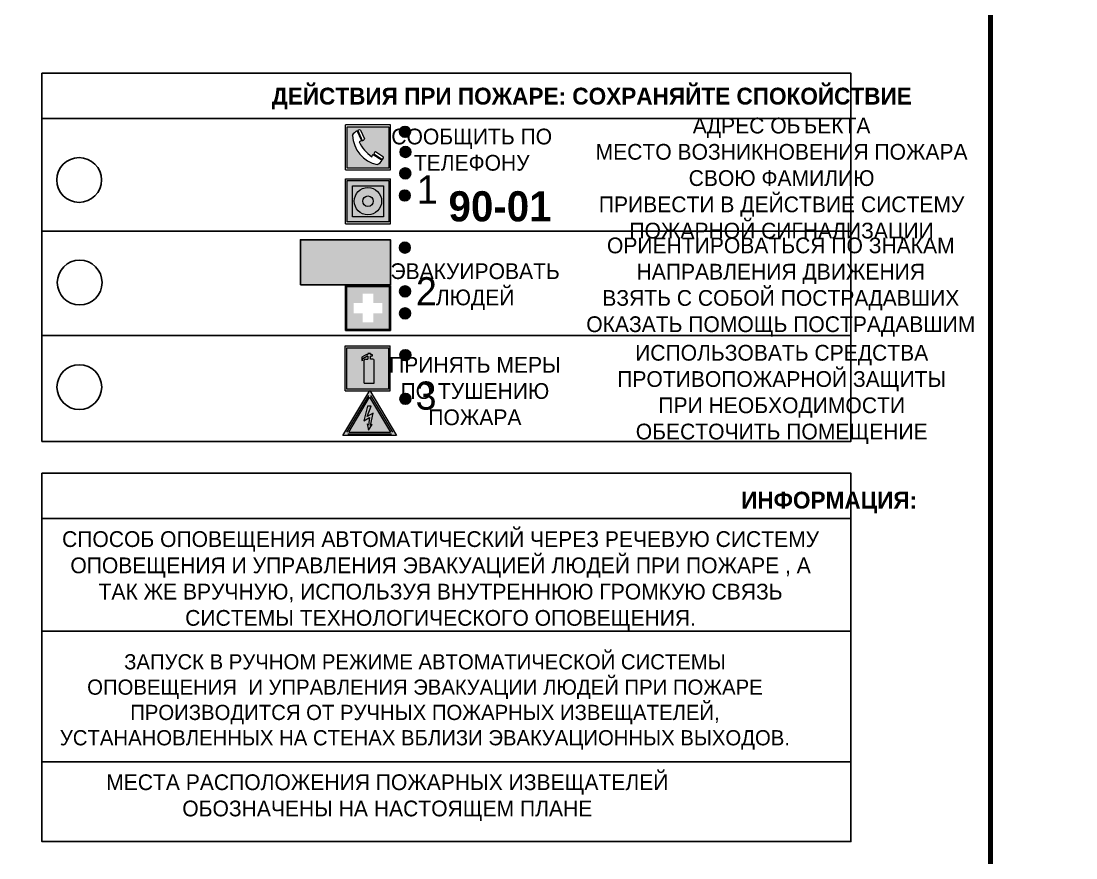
# Model space of a CAD drawing. Header units: millimetres. Extents: x 13114 to 67229, y 22859 to 38520.
# Drawn here: x 27127.9 to 27315.4, y 31068 to 31216.7 of the extents above; entities that cross this region are included whole.
import ezdxf

# ---------------------------------------------------------------- set-up
doc = ezdxf.new("R2010")
doc.units = ezdxf.units.MM
doc.styles.add('обычный', font='arial.ttf')

# ---------------------------------------------------------------- blocks, each defined once
blk = doc.blocks.new('A$C3E6D3DDE')
at = {"lineweight": 5}
h = blk.add_hatch(color=40, dxfattribs=at)
h.paths.add_polyline_path([(24.1, 1.45), (16.46, -11.35), (31.74, -11.35)])
h.paths.add_polyline_path([(24.09, -0.46), (30.03, -10.41), (18.14, -10.41)], flags=16)
h.paths.add_polyline_path([(24.54, -3.08), (23.41, -6.02), (25.13, -5.01), (24.33, -8.5), (24.82, -8.27), (23.79, -9.86), (23.4, -8.04), (23.8, -8.43), (24.04, -6.29), (22.39, -7.25), (23.44, -3.08)], flags=0)
h = blk.add_hatch(color=256, dxfattribs=at)
h.paths.add_polyline_path([(24.37, 0.03, 0.567511), (23.82, 0.03), (17.59, -10.4, 0.582454), (17.86, -10.88), (30.32, -10.88, 0.582149), (30.6, -10.4)])
h.paths.add_polyline_path([(24.09, -0.46), (18.14, -10.41), (30.03, -10.41)], flags=16)
h.paths.add_polyline_path([(24.54, -3.08), (23.41, -6.02), (25.13, -5.01), (24.33, -8.5), (24.82, -8.27), (23.79, -9.86), (23.4, -8.04), (23.8, -8.43), (24.04, -6.29), (22.39, -7.25), (23.44, -3.08)], flags=0)
h = blk.add_hatch(color=40, dxfattribs=at)
h.paths.add_polyline_path([(24.09, -0.46), (18.14, -10.41), (30.03, -10.41)])
h.paths.add_polyline_path([(24.82, -8.27), (23.79, -9.86), (23.4, -8.04), (23.8, -8.43), (24.04, -6.29), (22.39, -7.25), (23.44, -3.08), (24.54, -3.08), (23.41, -6.02), (25.13, -5.01), (24.33, -8.5)], flags=16)
at = {"color": 40, "lineweight": 5}
for p, q in [((16.46, -11.35), (24.1, 1.45)), ((24.1, 1.45), (31.74, -11.35))]:
    blk.add_line(p, q, dxfattribs=at)
at = {"lineweight": 5}
for p, q in [((17.59, -10.4), (23.82, 0.03)), ((24.37, 0.03), (30.6, -10.4)), ((18.14, -10.41), (24.09, -0.46)), ((24.09, -0.46), (30.03, -10.41)), ((23.44, -3.08), (22.39, -7.25)), ((23.41, -6.02), (24.54, -3.08)), ((25.13, -5.01), (23.41, -6.02)), ((24.54, -3.08), (23.44, -3.08)), ((24.33, -8.5), (25.13, -5.01)), ((22.39, -7.25), (24.04, -6.29)), ((23.8, -8.43), (23.4, -8.04)), ((23.4, -8.04), (23.79, -9.86)), ((23.79, -9.86), (24.82, -8.27)), ((24.04, -6.29), (23.8, -8.43)), ((24.82, -8.27), (24.33, -8.5)), ((17.86, -10.88), (30.32, -10.88)), ((18.14, -10.41), (30.03, -10.41))]:
    blk.add_line(p, q, dxfattribs=at)
at = {"color": 50, "lineweight": 5}
blk.add_line((31.74, -11.35), (16.46, -11.35), dxfattribs=at)
blk = doc.blocks.new('A$C456E1F9C')
at = {"lineweight": 5}
h = blk.add_hatch(color=242, dxfattribs=at)
h.paths.add_polyline_path([(0.51, -1.47), (0.51, -13.26), (12.29, -13.26), (12.29, -1.47)])
h.paths.add_polyline_path([(5.42, -4.95, -0.254479), (4.78, -5.4), (3.52, -2.53, -0.209735), (4.23, -2.4)], flags=16)
h.paths.add_polyline_path([(8.53, -8.6), (10.87, -10.17), (10.54, -10.76), (8.03, -9.13, -0.192251)], flags=16)
h.paths.add_polyline_path([(4.61, -5.49, 0.005518), (3.87, -5.72, 0.128647), (7.49, -10.01, 0.00809), (7.83, -9.33), (10.47, -10.97, -0.16736), (8.99, -12.25, -0.327862), (1.95, -3.95, -0.166952), (3.36, -2.62)], flags=16)
at = {"color": 242, "lineweight": 5}
for p, q in [((0, -13.77), (0, -0.97)), ((12.8, -0.97), (0, -0.97)), ((4.61, -5.49), (3.36, -2.62)), ((3.52, -2.53), (4.78, -5.4)), ((4.23, -2.4), (5.42, -4.95)), ((12.8, -13.77), (12.8, -0.97)), ((10.81, -10.12), (8.53, -8.6)), ((7.83, -9.33), (10.47, -10.97)), ((8.03, -9.13), (10.54, -10.76)), ((10.54, -10.76), (10.8, -10.3)), ((10.8, -10.3), (10.81, -10.12)), ((0, -13.77), (12.8, -13.77))]:
    blk.add_line(p, q, dxfattribs=at)
blk.add_lwpolyline([(0.51, -1.47), (12.29, -1.47), (12.29, -13.26), (0.51, -13.26)], close=True, dxfattribs=at)
for centre, radius, start, end in [((4.59, -5.34), 2.99, 114.2845, 152.1974), ((4.02, -3.27), 0.891, 76.3284, 123.7092), ((11.12, -3.31), 9.19, 183.9915, 256.6009), ((14.98, -39.1), 35.17, 107.1487, 108.4135), ((13.86, -0.94), 11.08, 205.5536, 234.8762), ((4.68, -4.59), 0.824, 276.9621, 334.0723), ((8.94, -9.5), 0.989, 114.4092, 157.9388), ((-13.31, 0.8), 23.44, 332.5487, 334.4027), ((7.87, -9.46), 3, 291.9291, 329.9329)]:
    blk.add_arc(centre, radius, start, end, dxfattribs=at)
blk = doc.blocks.new('A$C54414219')
at = {"true_color": 0xffffff}
h = blk.add_hatch(color=7, dxfattribs=at)
h.paths.add_polyline_path([(2.39, -9.45), (2.39, -18.3), (11.23, -18.3), (11.23, -9.45)], flags=0)
h.paths.add_polyline_path([(10.71, -13.87, -1), (2.92, -13.87, -1)], flags=0)
h.paths.add_polyline_path([(8.3, -13.87, -1), (5.33, -13.87, -1)], flags=0)
h.paths.add_polyline_path([(0.41, -7.47), (0.41, -20.27), (13.21, -20.27), (13.21, -7.47)])
h.paths.add_polyline_path([(0.92, -19.77), (12.71, -19.77), (12.71, -7.98), (0.92, -7.98)], flags=16)
h.paths.add_polyline_path([(11.23, -9.45), (11.23, -18.3), (2.39, -18.3), (2.39, -9.45)], flags=0)
at = {"lineweight": 5}
h = blk.add_hatch(color=242, dxfattribs=at)
h.paths.add_polyline_path([(12.71, -7.98), (0.92, -7.98), (0.92, -19.77), (12.71, -19.77)])
h.paths.add_polyline_path([(11.23, -18.3), (2.39, -18.3), (2.39, -9.45), (11.23, -9.45)], flags=16)
h.paths.add_polyline_path([(10.71, -13.87, -1), (2.92, -13.87, -1)], flags=0)
h.paths.add_polyline_path([(8.3, -13.87, -1), (5.33, -13.87, -1)], flags=0)
at = {"true_color": 0xffffff}
h = blk.add_hatch(color=7, dxfattribs=at)
h.paths.add_polyline_path([(2.39, -9.45), (2.39, -18.3), (11.23, -18.3), (11.23, -9.45)])
h.paths.add_polyline_path([(10.71, -13.87, -1), (2.92, -13.87, -1)], flags=16)
h.paths.add_polyline_path([(8.3, -13.87, -1), (5.33, -13.87, -1)], flags=0)
at = {"lineweight": 5}
h = blk.add_hatch(color=242, dxfattribs=at)
h.paths.add_polyline_path([(2.92, -13.87, 1), (10.71, -13.87, 1)])
h.paths.add_polyline_path([(8.3, -13.87, -1), (5.33, -13.87, -1)], flags=16)
at = {"color": 242, "lineweight": 5}
for p, q in [((0.41, -20.27), (0.41, -7.47)), ((0.41, -7.47), (13.21, -7.47)), ((0.41, -7.47), (13.21, -7.47)), ((13.21, -20.27), (13.21, -7.47)), ((0.41, -20.27), (13.21, -20.27))]:
    blk.add_line(p, q, dxfattribs=at)
for points in [[(0.92, -7.98), (12.71, -7.98), (12.71, -19.77), (0.92, -19.77)], [(2.39, -9.45), (11.23, -9.45), (11.23, -18.3), (2.39, -18.3)]]:
    blk.add_lwpolyline(points, close=True, dxfattribs=at)
for radius in [3.89, 1.49]:
    blk.add_circle((6.81, -13.87), radius, dxfattribs=at)
blk = doc.blocks.new('A$C32E8229D')
at = {"true_color": 0xffffff}
blk.add_hatch(color=7, dxfattribs=at).paths.add_polyline_path([(0, 0), (0, -8), (16, -8), (16, 0)])
h = blk.add_hatch(color=126)
h.paths.add_polyline_path([(0.2, -0.2), (15.8, -0.2), (15.8, -7.8), (0.2, -7.8)])
h.paths.add_polyline_path([(13.49, -2.05), (12.08, -2.05), (11.37, -2.63, 0.162397), (11.29, -2.84), (11.29, -3.63), (10.35, -3.63), (10.35, -4.05), (11.68, -4.05), (11.68, -3.48), (12.26, -4.28), (11.29, -5.1), (11.29, -6.78), (11.85, -6.78), (11.85, -5.44), (12.8, -4.64), (12.8, -5.94), (14.46, -5.94), (14.46, -5.39), (13.45, -5.39), (13.45, -3.97), (12.46, -2.59), (13.15, -2.59), (13.69, -3.34), (14.18, -3)], flags=16)
h.paths.add_polyline_path([(10.74, -1.82, 1), (11.8, -1.82, 1)], flags=16)
h.paths.add_polyline_path([(9.39, -3.59), (5.99, -3.59), (6.56, -3.03), (5.91, -3.03), (5.1, -3.83), (5.91, -4.64), (6.56, -4.64), (5.99, -4.09), (9.39, -4.09)], flags=16)
h.paths.add_polyline_path([(4.29, -1.08), (1.72, -1.08), (1.72, -6.6), (4.29, -6.6)], flags=16)
at = {"color": 126}
blk.add_lwpolyline([(16, -8), (0, -8), (0, 0), (16, 0)], close=True, dxfattribs=at)
blk = doc.blocks.new('A$C18900ED3')
h = blk.add_hatch(color=126)
h.paths.add_polyline_path([(-0.18, -0.18), (-7.02, -0.18), (-7.02, -7.02), (-0.18, -7.02)])
h.paths.add_polyline_path([(-5.89, -4.46), (-5.89, -2.77), (-4.46, -2.77), (-4.46, -1.31), (-2.77, -1.31), (-2.77, -2.77), (-1.33, -2.77), (-1.33, -4.46), (-2.77, -4.46), (-2.77, -5.89), (-4.46, -5.89), (-4.46, -4.46)], flags=16)
at = {"color": 126}
for p, q in [((-7.2, 0), (-7.2, -7.2)), ((0, 0), (-7.2, 0)), ((0, -7.2), (0, 0)), ((-7.02, -7.02), (-7.02, -0.18)), ((-7.02, -0.18), (-0.18, -0.18)), ((-0.18, -0.18), (-0.18, -7.02)), ((-7.2, -7.2), (0, -7.2)), ((-0.18, -7.02), (-7.02, -7.02))]:
    blk.add_line(p, q, dxfattribs=at)
blk = doc.blocks.new('A$C3AD82952')
at = {"true_color": 0xf5f5ff}
h = blk.add_hatch(color=7, dxfattribs=at)
h.dxf.hatch_style = 1
h.paths.add_polyline_path([(8.21, 8.73, 0.414214), (7.89, 9.05), (7.22, 9.05), (7.22, 9.92), (7.59, 9.92, 1), (7.57, 10.36), (7.22, 10.36), (7.22, 10.6), (6.43, 10.6), (6.43, 10.36), (6.01, 10.36), (4.74, 9.59), (4.74, 8.69), (4.98, 8.73), (4.98, 9.26), (6.12, 9.91), (6.43, 9.91), (6.43, 9.05), (5.76, 9.05, 0.414214), (5.44, 8.73), (5.44, 2.2), (8.21, 2.2)], flags=0)
h.paths.add_polyline_path([(12.8, 12.8), (0, 12.8), (0, 0), (12.8, 0)])
h.paths.add_polyline_path([(0.51, 12.29), (12.29, 12.29), (12.29, 0.51), (0.51, 0.51)], flags=16)
h.paths.add_polyline_path([(4.74, 9.59), (6.01, 10.36), (6.43, 10.36), (6.43, 10.6), (7.22, 10.6), (7.22, 10.36), (7.59, 10.36, -0.94586), (7.59, 9.92), (7.22, 9.92), (7.22, 9.05), (7.89, 9.05, -0.414214), (8.21, 8.73), (8.21, 2.2), (5.44, 2.2), (5.44, 8.73, -0.414214), (5.76, 9.05), (6.43, 9.05), (6.43, 9.91), (6.12, 9.91), (4.98, 9.26), (4.98, 8.73), (4.74, 8.69)], flags=0)
h = blk.add_hatch(color=242)
h.dxf.hatch_style = 1
h.paths.add_polyline_path([(12.29, 12.29), (0.51, 12.29), (0.51, 0.51), (12.29, 0.51)])
h.paths.add_polyline_path([(4.74, 8.69), (4.74, 9.59), (6.01, 10.36), (6.43, 10.36), (6.43, 10.6), (7.22, 10.6), (7.22, 10.36), (7.59, 10.36, -0.94586), (7.59, 9.92), (7.22, 9.92), (7.22, 9.05), (7.89, 9.05, -0.414214), (8.21, 8.73), (8.21, 2.2), (5.44, 2.2), (5.44, 8.73, -0.414214), (5.76, 9.05), (6.43, 9.05), (6.43, 9.91), (6.12, 9.91), (4.98, 9.26), (4.98, 8.73)], flags=16)
h = blk.add_hatch(color=7, dxfattribs=at)
h.dxf.hatch_style = 1
h.paths.add_polyline_path([(8.21, 8.73, 0.414214), (7.89, 9.05), (7.22, 9.05), (7.22, 9.92), (7.59, 9.92, 1), (7.57, 10.36), (7.22, 10.36), (7.22, 10.6), (6.43, 10.6), (6.43, 10.36), (6.01, 10.36), (4.74, 9.59), (4.74, 8.69), (4.98, 8.73), (4.98, 9.26), (6.12, 9.91), (6.43, 9.91), (6.43, 9.05), (5.76, 9.05, 0.414214), (5.44, 8.73), (5.44, 2.2), (8.21, 2.2)])
at = {"color": 242, "lineweight": 5}
for p, q in [((0, 0), (0, 12.8)), ((0, 12.8), (12.8, 12.8)), ((12.8, 0), (12.8, 12.8)), ((6.01, 10.36), (4.74, 9.59)), ((4.74, 9.59), (4.74, 8.69)), ((4.98, 9.26), (6.12, 9.91)), ((4.98, 8.73), (4.98, 9.26)), ((5.76, 9.05), (6.43, 9.05)), ((6.01, 10.36), (6.43, 10.36)), ((6.12, 9.91), (6.43, 9.91)), ((7.22, 10.6), (6.43, 10.6)), ((6.43, 10.6), (6.43, 10.36)), ((6.43, 9.91), (6.43, 9.05)), ((7.22, 10.36), (7.22, 10.6)), ((7.59, 10.36), (7.22, 10.36)), ((7.22, 9.05), (7.22, 9.92)), ((7.59, 9.92), (7.22, 9.92)), ((7.89, 9.05), (7.22, 9.05)), ((4.74, 8.69), (4.98, 8.73)), ((5.44, 2.2), (5.44, 8.73)), ((8.21, 2.2), (8.21, 8.73)), ((0, 0), (12.8, 0)), ((5.44, 2.2), (8.21, 2.2))]:
    blk.add_line(p, q, dxfattribs=at)
blk.add_lwpolyline([(0.51, 12.29), (12.29, 12.29), (12.29, 0.51), (0.51, 0.51)], close=True, dxfattribs=at)
for centre, radius, start, end in [((5.76, 8.73), 0.32, 90, 180), ((7.58, 10.14), 0.223, 273.1875, 86.8125), ((7.89, 8.73), 0.32, 0, 90)]:
    blk.add_arc(centre, radius, start, end, dxfattribs=at)

msp = doc.modelspace()

# ---------------------------------------------------------------- hatches: boundary and pattern name
at = {"lineweight": 0}
h = msp.add_hatch(color=256, dxfattribs=at)
h.dxf.hatch_style = 1
h.paths.add_polyline_path([(27195.17, 31197.05, 1), (27197.1, 31197.05, 1)])
h = msp.add_hatch(color=256, dxfattribs=at)
h.dxf.hatch_style = 1
h.paths.add_polyline_path([(27195.27, 31193.47, 1), (27197.21, 31193.47, 1)])
h = msp.add_hatch(color=256, dxfattribs=at)
h.dxf.hatch_style = 1
h.paths.add_polyline_path([(27195.24, 31189.66, 1), (27197.17, 31189.66, 1)])
h = msp.add_hatch(color=256, dxfattribs=at)
h.dxf.hatch_style = 1
h.paths.add_polyline_path([(27195.15, 31185.73, 1), (27197.08, 31185.73, 1)])
h = msp.add_hatch(color=256, dxfattribs=at)
h.dxf.hatch_style = 1
h.paths.add_polyline_path([(27195.16, 31176.46, 1), (27197.1, 31176.46, 1)])
h = msp.add_hatch(color=256, dxfattribs=at)
h.dxf.hatch_style = 1
h.paths.add_polyline_path([(27195.21, 31168.68, 1), (27197.14, 31168.68, 1)])
h = msp.add_hatch(color=256, dxfattribs=at)
h.dxf.hatch_style = 1
h.paths.add_polyline_path([(27195.2, 31164.78, 1), (27197.13, 31164.78, 1)])
h = msp.add_hatch(color=256, dxfattribs=at)
h.dxf.hatch_style = 1
h.paths.add_polyline_path([(27195.26, 31157.36, 1), (27197.19, 31157.36, 1)])
h = msp.add_hatch(color=256, dxfattribs=at)
h.dxf.hatch_style = 1
h.paths.add_polyline_path([(27195.26, 31149.59, 1), (27197.19, 31149.59, 1)])

# ---------------------------------------------------------------- linework, layer by layer
at = {"color": 1, "lineweight": 100}
for points in [[(26700.23, 31290.65), (27300.23, 31290.65), (27300.23, 30895.65), (26700.23, 30895.65)], [(27300.23, 31290.65), (27900.23, 31290.65), (27900.23, 30895.65), (27300.23, 30895.65)]]:
    msp.add_lwpolyline(points, close=True, dxfattribs=at)
for points in [[(27131.63, 31199.41), (27275.39, 31199.41), (27275.39, 31207.46), (27131.63, 31207.46)], [(27131.63, 31199.41), (27275.39, 31199.41), (27275.39, 31142.01), (27131.63, 31142.01)]]:
    msp.add_lwpolyline(points, close=True)
for points in [[(27190.04, 31179.41), (27131.63, 31179.41), (27275.39, 31179.41)], [(27190.04, 31160.84), (27131.63, 31160.84), (27275.39, 31160.84)]]:
    msp.add_lwpolyline(points)
at = {"color": 0}
msp.add_lwpolyline([(27131.63, 31136.35), (27275.39, 31136.35), (27275.39, 31070.89), (27131.63, 31070.89)], close=True, dxfattribs=at)
for points in [[(27131.63, 31128.29), (27275.39, 31128.29)], [(27131.63, 31108.3), (27275.39, 31108.3)], [(27131.63, 31085.05), (27275.39, 31085.05)]]:
    msp.add_lwpolyline(points, dxfattribs=at)
for centre, radius in [((27196.14, 31197.05), 0.966), ((27196.24, 31193.47), 0.966), ((27138.25, 31188.49), 3.98), ((27196.2, 31189.66), 0.966), ((27196.12, 31185.73), 0.966), ((27196.13, 31176.46), 0.966), ((27138.35, 31170.26), 3.98), ((27196.17, 31168.68), 0.966), ((27196.16, 31164.78), 0.966), ((27196.22, 31157.36), 0.966), ((27138.28, 31151.68), 3.98), ((27196.23, 31149.59), 0.966)]:
    msp.add_circle(centre, radius)

# ---------------------------------------------------------------- block references
for name, p, xscale, yscale, zscale in [('A$C456E1F9C', (27185.58, 31198.87), 0.625, 0.625, 0.625), ('A$C54414219', (27185.32, 31193.38), 0.625, 0.625, 0.625), ('A$C18900ED3', (27193.58, 31169.73), 1.111111111007631, 1.111111111007631, 1.111111111007631), ('A$C3AD82952', (27185.53, 31151), 0.625, 0.625, 0.625), ('A$C3E6D3DDE', (27174.82, 31150.19), 0.625, 0.625, 0.625)]:
    msp.add_blockref(name, p, dxfattribs=dict(xscale=xscale, yscale=yscale, zscale=zscale))
at = {"xscale": -1}
msp.add_blockref('A$C32E8229D', (27193.58, 31177.88), dxfattribs=at)

# ---------------------------------------------------------------- texts
at = {"lineweight": 0, "attachment_point": 5, "style": 'обычный'}
for s, insert, char_height, width in [('{\\fProxima Nova Rg|b1|i0|c204|p2;ДЕЙСТВИЯ ПРИ ПОЖАРЕ: СОХРАНЯЙТЕ СПОКОЙСТВИЕ\\H1.6644x; }', (27229.34, 31202.96), 3, 175.1736), ('\\pi-8.4,l8.4,t8.4;{\\fProxima Nova Rg|b0|i0|c204|p2;АДРЕС ОБЪЕКТА\\PМЕСТО ВОЗНИКНОВЕНИЯ ПОЖАРА \\PСВОЮ ФАМИЛИЮ\\PПРИВЕСТИ В ДЕЙСТВИЕ СИСТЕМУ \\PПОЖАРНОЙ СИГНАЛИЗАЦИИ}', (27263.08, 31188.42), 2.8, 126.6484), ('{\\fProxima Nova Rg|b0|i0|c204|p2;СООБЩИТЬ ПО \\PТЕЛЕФОНУ}', (27208.01, 31193.86), 2.8, 126.6484), ('{\\fProxima Nova Rg|b0|i0|c204|p2;1\\H1.1667x; }', (27200.11, 31186.79), 5, 126.6484), ('{\\fProxima Nova Rg|b1|i0|c204|p2;\\H1.0714x;90-01\\fProxima Nova Rg|b0|i0|c204|p2;\\H0.93331x; \\H1.3449x; }', (27213.05, 31183.77), 5, 126.6484), ('\\pi-8.4,l8.4,t8.4;{\\fProxima Nova Rg|b0|i0|c204|p2;ОРИЕНТИРОВАТЬСЯ ПО ЗНАКАМ \\PНАПРАВЛЕНИЯ ДВИЖЕНИЯ\\PВЗЯТЬ С СОБОЙ ПОСТРАДАВШИХ\\PОКАЗАТЬ ПОМОЩЬ ПОСТРАДАВШИМ}', (27262.94, 31169.45), 2.8, 126.6484), ('{\\fProxima Nova Rg|b0|i0|c204|p2;ЭВАКУИРОВАТЬ \\PЛЮДЕЙ}', (27208.62, 31169.54), 2.8, 126.6484), ('{\\fProxima Nova Rg|b0|i0|c204|p2;2\\H1.1967x; }', (27199.96, 31168.71), 5, 126.6484), ('\\pi-8.4,l8.4,t8.4;{\\fProxima Nova Rg|b0|i0|c204|p2;ИСПОЛЬЗОВАТЬ СРЕДСТВА \\PПРОТИВОПОЖАРНОЙ ЗАЩИТЫ \\PПРИ НЕОБХОДИМОСТИ \\PОБЕСТОЧИТЬ ПОМЕЩЕНИЕ}', (27263.1, 31150.37), 2.8, 126.6484), ('{\\fProxima Nova Rg|b0|i0|c204|p2;ПРИНЯТЬ МЕРЫ \\PПО ТУШЕНИЮ \\PПОЖАРА}', (27208.58, 31150.96), 2.8, 126.6484), ('{\\fProxima Nova Rg|b0|i0|c204|p2;3\\H1.1967x; }', (27199.9, 31150.13), 5, 126.6484), ('{\\fProxima Nova Rg|b1|i0|c204|p2;ИНФОРМАЦИЯ:\\H1.1997x; }', (27271.53, 31131.15), 3, 175.1736), ('{\\fProxima Nova Rg|b0|i0|c204|p2;СПОСОБ ОПОВЕЩЕНИЯ АВТОМАТИЧЕСКИЙ ЧЕРЕЗ РЕЧЕВУЮ СИСТЕМУ ОПОВЕЩЕНИЯ И УПРАВЛЕНИЯ ЭВАКУАЦИЕЙ ЛЮДЕЙ ПРИ ПОЖАРЕ , А ТАК ЖЕ ВРУЧНУЮ, ИСПОЛЬЗУЯ ВНУТРЕННЮЮ ГРОМКУЮ СВЯЗЬ СИСТЕМЫ ТЕХНОЛОГИЧЕСКОГО ОПОВЕЩЕНИЯ.}', (27202.48, 31117.25), 2.8, 137.0334), ('{\\fProxima Nova Rg|b0|i0|c204|p2;\\P\\pt8.1;ЗАПУСК В РУЧНОМ РЕЖИМЕ АВТОМАТИЧЕСКОЙ СИСТЕМЫ ОПОВЕЩЕНИЯ  И УПРАВЛЕНИЯ ЭВАКУАЦИИ ЛЮДЕЙ ПРИ ПОЖАРЕ ПРОИЗВОДИТСЯ ОТ РУЧНЫХ ПОЖАРНЫХ ИЗВЕЩАТЕЛЕЙ, УСТАНАНОВЛЕННЫХ НА СТЕНАХ ВБЛИЗИ ЭВАКУАЦИОННЫХ ВЫХОДОВ. }', (27199.7, 31097.96), 2.7, 131.4512), ('\\pt8.4;{\\fProxima Nova Rg|b0|i0|c204|p2;\\PМЕСТА РАСПОЛОЖЕНИЯ ПОЖАРНЫХ ИЗВЕЩАТЕЛЕЙ ОБОЗНАЧЕНЫ НА НАСТОЯЩЕМ ПЛАНЕ}', (27193.01, 31081.04), 2.8, 118.5618)]:
    msp.add_mtext(s, dxfattribs=dict(at, insert=insert, char_height=char_height, width=width))

doc.saveas('drawing.dxf')
